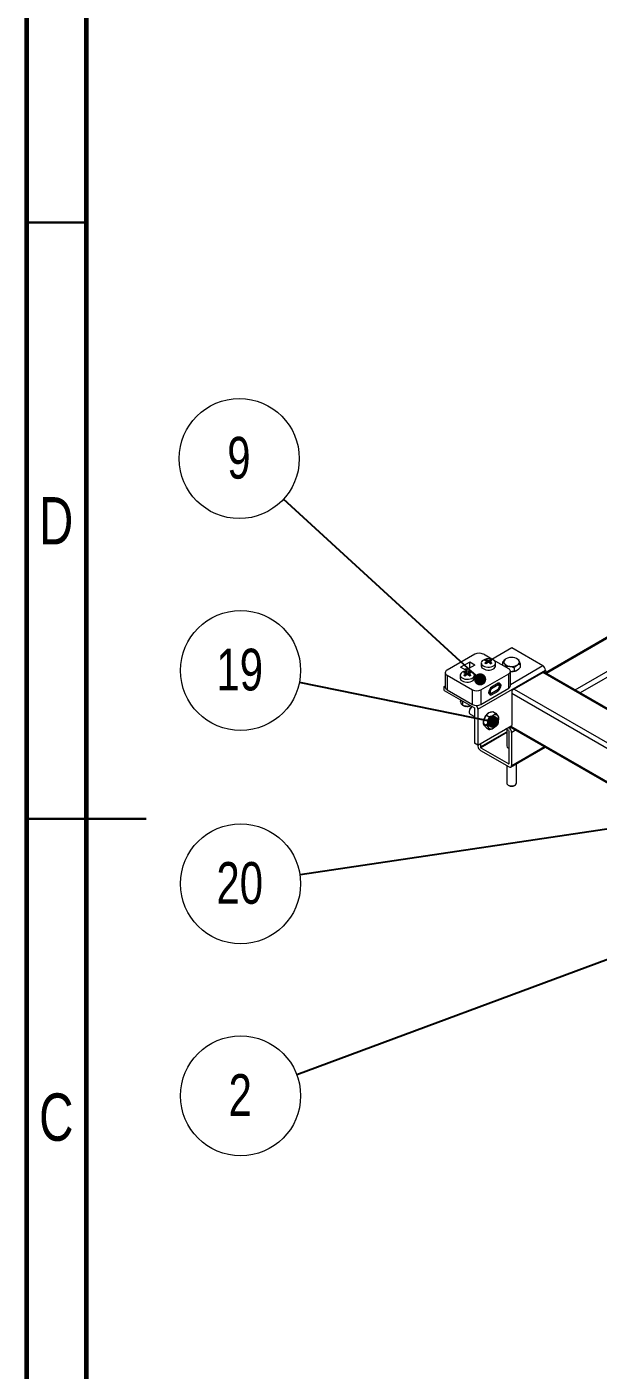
# Model space of a CAD drawing. Header units: millimetres. Extents: x 15 to 415, y 5 to 292.
# Drawn here: x 15 to 62.9, y 102.3 to 214.9 of the extents above; entities that cross this region are included whole.
import ezdxf

# ---------------------------------------------------------------- set-up
doc = ezdxf.new("R2010")
doc.units = ezdxf.units.MM
doc.styles.add('SLDTEXTSTYLE0', font='TXT', dxfattribs={"width": 0.75})
doc.dimstyles.new('SLDDIMSTYLE0', dxfattribs={"dimtxt": 0.18, "dimasz": 1.016, "dimexe": 0, "dimexo": 0.0625, "dimgap": 0, "dimtad": 0, "dimtih": 1, "dimtoh": 1, "dimdec": 0, "dimrnd": 1e-09, "dimzin": 0, "dimdsep": 46, "dimtxsty": 'Standard', "dimblk1": 'DOT', "dimblk2": 'DOT', "dimsah": 1, "dimcen": 0.09, "dimadec": 0, "dimazin": 0, "dimtfac": 1.016, "dimtdec": 0, "dimtofl": 0, "dimtmove": 0, "dimatfit": 3, "dimldrblk": 'DOT', "dimfxl": 1, "dimfrac": 2, "dimtolj": 1, "dimtzin": 0, "dimarcsym": 0})

# ---------------------------------------------------------------- blocks, each defined once
blk = doc.blocks.new('SW_NOTE_6')
at = {"color": 0, "linetype": 'Continuous', "lineweight": 0}
blk.add_circle((-3.71, 3.4), 5.03, dxfattribs=at)
at = {"color": 0, "linetype": 'Continuous', "lineweight": 0, "insert": (-3.74, 5.22), "char_height": 3.5, "attachment_point": 2, "style": 'SLDTEXTSTYLE0'}
blk.add_mtext('9', dxfattribs=at)
blk = doc.blocks.new('_DOT')
at = {"color": 0, "linetype": 'ByBlock', "lineweight": -2}
blk.add_line((-0.5, 0), (-1, 0), dxfattribs=at)
at = {"color": 0, "linetype": 'ByBlock', "const_width": 0.5}
blk.add_lwpolyline([(-0.25, 0, 1), (0.25, 0, 1)], format="xyb", close=True, dxfattribs=at)
blk = doc.blocks.new('SW_NOTE_14')
at = {"color": 0, "linetype": 'Continuous', "lineweight": 0}
blk.add_circle((-4.72, -1.75), 5.03, dxfattribs=at)
at = {"color": 0, "linetype": 'Continuous', "lineweight": 0, "insert": (-4.75, 0.07), "char_height": 3.5, "attachment_point": 2, "style": 'SLDTEXTSTYLE0'}
blk.add_mtext('2', dxfattribs=at)
blk = doc.blocks.new('SW_NOTE_20')
at = {"color": 0, "linetype": 'Continuous', "lineweight": 0}
blk.add_circle((-4.93, 1), 5.03, dxfattribs=at)
at = {"color": 0, "linetype": 'Continuous', "lineweight": 0, "insert": (-5, 2.83), "char_height": 3.5, "attachment_point": 2, "style": 'SLDTEXTSTYLE0'}
blk.add_mtext('19', dxfattribs=at)
blk = doc.blocks.new('SW_NOTE_21')
at = {"color": 0, "linetype": 'Continuous', "lineweight": 0}
blk.add_circle((-4.98, -0.74), 5.03, dxfattribs=at)
at = {"color": 0, "linetype": 'Continuous', "lineweight": 0, "insert": (-5.05, 1.08), "char_height": 3.5, "attachment_point": 2, "style": 'SLDTEXTSTYLE0'}
blk.add_mtext('20', dxfattribs=at)

msp = doc.modelspace()

# ---------------------------------------------------------------- linework, layer by layer
at = {"color": 7, "linetype": 'Continuous', "lineweight": 60}
for p, q in [((15, 5), (15, 292)), ((20, 10), (20, 287))]:
    msp.add_line(p, q, dxfattribs=at)
at = {"color": 7, "linetype": 'Continuous', "lineweight": 15}
for p, q in [((135.05, 204.97), (58.43, 160.74)), ((52.53, 162.3), (50.2, 160.95)), ((54.08, 161.81), (53.24, 162.3)), ((53.94, 161.89), (55.61, 162.85)), ((55.61, 162.85), (58.22, 161.34)), ((52.1, 161.64), (51.33, 161.2)), ((51.76, 160.95), (51.33, 161.2)), ((52.52, 161.39), (51.76, 160.95)), ((52.52, 161.39), (52.1, 161.64)), ((52.1, 161.15), (52.1, 161.64)), ((53.06, 161.56), (53.06, 161.32)), ((53.47, 161.73), (53.47, 161.82)), ((53.53, 161.53), (53.53, 161.69)), ((53.79, 161.69), (53.79, 161.53)), ((53.85, 161.73), (53.85, 161.82)), ((55.36, 161.07), (54.09, 161.8)), ((54.26, 161.32), (54.26, 161.56)), ((54.87, 161.39), (54.87, 161.66)), ((54.89, 161.34), (54.87, 161.39)), ((55.1, 161.22), (55.1, 161.24)), ((55.84, 160.88), (55.84, 161.15)), ((56.12, 161.88), (56.06, 161.91)), ((56.09, 160.99), (56.21, 161.07)), ((56.34, 161.21), (56.21, 161.07)), ((56.34, 161.21), (56.34, 161.47)), ((50.05, 160.75), (50.05, 159.52)), ((50.2, 160.54), (52.32, 159.32)), ((50.2, 160.54), (50.2, 159.32)), ((51.29, 160.54), (51.29, 160.3)), ((51.7, 160.7), (51.7, 160.8)), ((51.76, 160.5), (51.76, 160.66)), ((52.02, 160.67), (52.02, 160.52)), ((52.07, 160.71), (52.07, 160.8)), ((52.49, 160.3), (52.49, 160.54)), ((52.78, 157.7), (58.43, 160.97)), ((53.02, 159.32), (55.36, 160.66)), ((55.36, 159.44), (55.36, 160.66)), ((55.5, 159.64), (55.5, 160.87)), ((55.5, 160.87), (55.65, 160.85)), ((58.43, 160.89), (55.61, 159.26)), ((55.84, 160.88), (55.65, 160.85)), ((55.96, 160.9), (56.09, 160.99)), ((88.97, 143.11), (58.31, 160.82)), ((58.43, 160.97), (58.43, 160.89)), ((49.95, 159.58), (50.05, 159.64)), ((49.95, 159.26), (49.95, 159.58)), ((49.95, 159.58), (50.05, 159.52)), ((49.95, 159.26), (52.49, 157.79)), ((50.2, 159.32), (52.32, 158.09)), ((52.32, 158.09), (52.32, 159.32)), ((53.02, 158.09), (55.36, 159.44)), ((53.02, 159.32), (53.02, 158.09)), ((53.66, 159.06), (53.78, 158.99)), ((53.78, 159), (53.67, 159.1)), ((53.8, 159.41), (53.69, 159.19)), ((53.69, 158.99), (53.8, 158.89)), ((53.9, 159.38), (53.79, 159.16)), ((53.79, 159.14), (53.9, 159.04)), ((53.89, 158.99), (54.45, 159.32)), ((54.47, 159.87), (53.91, 159.54)), ((54.47, 159.72), (53.91, 159.39)), ((53.91, 159.04), (54.47, 159.36)), ((53.91, 158.89), (54.47, 159.21)), ((54.46, 159.84), (54.44, 159.85)), ((54.48, 159.83), (54.46, 159.84)), ((54.58, 159.73), (54.48, 159.83)), ((54.59, 159.61), (54.48, 159.72)), ((54.48, 159.37), (54.59, 159.6)), ((54.5, 159.37), (54.61, 159.6)), ((54.69, 159.77), (54.58, 159.87)), ((54.58, 159.34), (54.69, 159.57)), ((55.61, 159.26), (55.61, 156.32)), ((51.33, 158.45), (51.33, 158.35)), ((51.47, 158.38), (51.49, 158.32)), ((51.48, 158.03), (51.54, 158)), ((51.49, 158.32), (51.55, 158.33)), ((51.49, 158.32), (51.49, 158.03)), ((52.04, 158.05), (52.04, 157.95)), ((52.49, 157.79), (52.49, 154.85)), ((52.78, 157.7), (52.78, 154.68)), ((52.06, 157.53), (52.06, 157.47)), ((52.14, 157.28), (52.49, 157.08)), ((53.24, 156.5), (53.25, 156.7)), ((53.24, 156.56), (53.24, 156.5)), ((53.32, 156.87), (53.25, 156.7)), ((53.38, 157.04), (53.32, 156.87)), ((53.5, 157.18), (53.73, 157.05)), ((53.71, 157.37), (53.58, 157.29)), ((53.85, 157.44), (53.71, 157.37)), ((54.03, 157.49), (54.26, 157.36)), ((54.53, 156.9), (54.53, 156.98)), ((52.78, 154.68), (55.61, 156.32)), ((53.24, 156.5), (53.47, 156.36)), ((53.25, 156.44), (53.32, 156.34)), ((53.32, 156.34), (53.38, 156.25)), ((53.5, 156.12), (53.38, 156.25)), ((53.5, 156.12), (53.73, 155.99)), ((55.36, 155.89), (55.11, 156.03)), ((55.21, 155.98), (55.21, 154.6)), ((55.39, 156.11), (55.32, 156.15)), ((55.39, 153.13), (55.39, 155.83)), ((55.45, 156.22), (86.29, 138.42)), ((55.61, 152.97), (55.61, 155.74)), ((52.78, 154.68), (52.49, 154.85)), ((52.78, 154.68), (52.78, 154.6)), ((52.99, 154.81), (52.99, 154.52)), ((53.02, 154.46), (55.36, 153.11)), ((55.32, 154.44), (55.39, 154.4)), ((55.54, 152.83), (58.43, 154.5)), ((52.99, 154.23), (55.39, 152.85)), ((55.21, 152.95), (55.21, 151.48)), ((56.01, 151.48), (56.01, 153.1)), ((55.32, 151.32), (55.38, 151.29)), ((55.83, 151.29), (55.89, 151.32))]:
    msp.add_line(p, q, dxfattribs=at)
at = {"color": 8, "linetype": 'Continuous', "lineweight": 15}
for p, q in [((135.14, 204.92), (58.52, 160.69)), ((60.93, 159.31), (137.54, 203.53)), ((137.97, 203.29), (61.35, 159.06)), ((53.51, 161.52), (53.51, 161.66)), ((53.62, 161.6), (53.62, 161.77)), ((53.7, 161.77), (53.7, 161.6)), ((53.81, 161.66), (53.81, 161.51)), ((55.5, 159.77), (58.22, 161.34)), ((51.75, 160.49), (51.75, 160.64)), ((51.85, 160.57), (51.85, 160.75)), ((51.93, 160.75), (51.93, 160.58)), ((52.04, 160.64), (52.04, 160.5)), ((88.97, 143.01), (58.22, 160.77)), ((53.67, 159.1), (53.66, 159.1)), ((53.66, 159.1), (53.67, 159.1)), ((53.78, 159), (53.66, 159.07)), ((53.67, 159.03), (53.91, 158.89)), ((54.47, 159.21), (54.37, 159.27)), ((54.5, 159.88), (54.69, 159.77)), ((54.51, 159.39), (54.58, 159.34)), ((54.58, 159.87), (54.56, 159.88)), ((54.69, 159.57), (54.61, 159.61)), ((86.35, 141.26), (55.61, 159.01)), ((55.82, 159.38), (86.71, 141.54)), ((52.99, 154.52), (55.21, 155.8)), ((55.21, 155.72), (53.02, 154.46)), ((55.39, 156.11), (55.52, 156.18)), ((55.53, 156.27), (86.29, 138.52)), ((55.94, 155.94), (55.61, 155.74)), ((55.61, 152.97), (58.35, 154.55)), ((55.36, 153.11), (55.39, 153.13))]:
    msp.add_line(p, q, dxfattribs=at)
at = {"color": 7, "linetype": 'Continuous', "lineweight": 30}
for p, q in [((20, 198.5), (15, 198.5)), ((15, 148.5), (25, 148.5)), ((20, 148.5), (15, 148.5))]:
    msp.add_line(p, q, dxfattribs=at)
at = {"color": 7, "linetype": 'Continuous', "lineweight": 15, "flags": 128}
for points in [[(51.66, 161.01), (51.68, 161.03), (51.75, 161.07), (51.82, 161.08), (51.88, 161.06), (51.9, 161.04)], [(53.24, 161.81), (53.15, 161.74), (53.09, 161.66), (53.06, 161.57), (53.07, 161.49), (53.12, 161.41), (53.21, 161.33), (53.32, 161.28), (53.45, 161.24), (53.6, 161.22), (53.75, 161.22), (53.9, 161.24), (54.03, 161.29), (54.13, 161.35), (54.21, 161.42), (54.25, 161.51), (54.26, 161.59), (54.23, 161.68), (54.16, 161.75), (54.06, 161.82), (53.94, 161.87), (53.79, 161.9), (53.65, 161.91), (53.5, 161.9), (53.36, 161.86), (53.24, 161.81)], [(53.06, 161.32), (53.07, 161.24), (53.12, 161.16), (53.21, 161.09), (53.32, 161.03), (53.45, 160.99), (53.6, 160.97), (53.75, 160.97), (53.9, 161), (54.03, 161.04), (54.13, 161.1), (54.21, 161.18), (54.25, 161.26), (54.26, 161.32)], [(51.46, 160.78), (51.37, 160.71), (51.31, 160.63), (51.29, 160.54), (51.31, 160.46), (51.36, 160.38), (51.45, 160.31), (51.57, 160.25), (51.7, 160.21), (51.85, 160.2), (52, 160.2), (52.14, 160.23), (52.27, 160.27), (52.38, 160.34), (52.45, 160.41), (52.49, 160.49), (52.49, 160.58), (52.45, 160.67), (52.38, 160.74), (52.28, 160.81), (52.15, 160.85), (52.01, 160.88), (51.86, 160.89), (51.71, 160.87), (51.58, 160.84), (51.46, 160.78)], [(51.29, 160.3), (51.31, 160.21), (51.36, 160.13), (51.45, 160.06), (51.57, 160.01), (51.7, 159.97), (51.85, 159.95), (52, 159.96), (52.14, 159.98), (52.27, 160.03), (52.38, 160.09), (52.45, 160.17), (52.49, 160.25), (52.49, 160.3)], [(53.78, 158.99), (53.78, 158.99), (53.78, 159)], [(51.4, 158.42), (51.44, 158.39), (51.55, 158.33)], [(52.27, 157.91), (52.25, 157.89), (52.18, 157.81), (52.12, 157.71), (52.07, 157.6), (52.06, 157.49), (52.06, 157.4), (52.09, 157.33), (52.14, 157.28)], [(55.21, 151.48), (55.21, 151.44), (55.25, 151.38), (55.32, 151.32), (55.41, 151.28), (55.52, 151.26), (55.64, 151.25), (55.76, 151.27), (55.86, 151.3), (55.94, 151.35), (55.99, 151.42), (56.01, 151.48)]]:
    msp.add_lwpolyline(points, dxfattribs=at)
at = {"color": 8, "linetype": 'Continuous', "lineweight": 15, "flags": 128}
for points in [[(54.5, 159.37), (54.5, 159.37), (54.5, 159.37), (54.49, 159.37), (54.48, 159.37)], [(54.61, 159.6), (54.61, 159.6), (54.6, 159.6), (54.6, 159.6), (54.59, 159.6)]]:
    msp.add_lwpolyline(points, dxfattribs=at)
at = {"color": 7, "linetype": 'Continuous', "lineweight": 15}
for centre, radius, start, end in [((52.88, 161.61), 0.769, 62.6098, 117.3902), ((53.96, 160.84), 1.09, 116.4836, 122.9214), ((53.17, 160.97), 0.814, 65.3682, 76.1265), ((54.36, 160.45), 1.48, 125.1222, 132.3764), ((52.87, 160.58), 1.09, 56.4871, 62.925), ((53.28, 161.03), 0.814, 65.369, 76.123), ((54.47, 160.39), 1.48, 125.1224, 132.3795), ((54.51, 162.79), 1.54, 230.3405, 232.4151), ((54.04, 161.02), 0.825, 103.3375, 114.0399), ((52.84, 160.4), 1.48, 47.0631, 54.2913), ((52.83, 162.79), 1.53, 306.8792, 308.9543), ((54.15, 160.95), 0.825, 103.3387, 114.0413), ((52.95, 160.46), 1.48, 47.0626, 54.2886), ((53.35, 160.85), 1.09, 56.487, 62.9252), ((54.44, 160.56), 1.09, 116.4833, 122.9216), ((55.23, 161.65), 0.272, 113.8352, 205.603), ((55.49, 161.92), 0.637, 217.2102, 267.7901), ((55.6, 161.06), 0.969, 81.6587, 119.5365), ((55.28, 160.87), 0.218, 290.7824, 69.2176), ((55.61, 162.24), 0.969, 261.6583, 299.5372), ((55.72, 161.38), 0.637, 37.2098, 87.7905), ((55.98, 161.65), 0.272, 293.8366, 25.6011), ((57.97, 160.95), 0.461, 2.6054, 57.3948), ((50.27, 160.75), 0.218, 110.7841, 249.2159), ((52.2, 159.85), 1.08, 117.9005, 124.3517), ((51.41, 159.91), 0.842, 66.77, 77.3867), ((52.63, 159.45), 1.48, 126.5353, 133.7143), ((51.13, 159.52), 1.1, 57.8881, 64.3245), ((51.52, 159.98), 0.841, 66.7655, 77.3912), ((52.73, 159.39), 1.48, 126.5357, 133.7167), ((52.69, 161.77), 1.51, 232.0007, 234.0734), ((52.28, 160.03), 0.799, 104.6297, 115.4614), ((51.11, 159.36), 1.48, 48.3876, 55.6808), ((51.01, 161.77), 1.56, 308.5553, 310.6347), ((52.38, 159.97), 0.799, 104.631, 115.4629), ((51.21, 159.42), 1.48, 48.3858, 55.6826), ((51.6, 159.81), 1.1, 57.8843, 64.3284), ((52.69, 159.57), 1.08, 117.9005, 124.3517), ((55.62, 161.69), 0.851, 261.8727, 311.5733), ((55.62, 161.9), 1.05, 271.9795, 289.2164), ((50.3, 159.55), 0.251, 185.693, 245.626), ((52.67, 160), 0.769, 242.6094, 297.3906), ((53.84, 159.09), 0.18, 146.5609, 213.4391), ((53.71, 159.19), 0.101, 246.3774, 329.5455), ((53.82, 159.09), 0.101, 246.3806, 329.5424), ((53.81, 159.15), 0.0135, 146.5739, 213.4261), ((54.07, 159.29), 0.299, 122.3387, 155.5906), ((53.85, 158.96), 0.0929, 233.0878, 307.5586), ((53.92, 159.37), 0.0225, 122.3429, 155.574), ((53.91, 159.05), 0.00698, 233.1303, 307.5446), ((54.53, 159.79), 0.0929, 53.0871, 127.5568), ((54.48, 159.71), 0.00698, 53.1266, 127.5156), ((54.46, 159.38), 0.0225, 302.358, 335.573), ((54.31, 159.47), 0.299, 302.34, 335.5903), ((54.58, 159.61), 0.0135, 326.5734, 33.4266), ((54.54, 159.67), 0.18, 326.5609, 33.4391), ((55.25, 159.67), 0.251, 294.3732, 354.3069), ((51.85, 158.55), 0.63, 240.7504, 262.4681), ((51.89, 158.73), 0.812, 260.9625, 290.5283), ((52.54, 157.51), 0.488, 124.3063, 177.6813), ((52.67, 158.77), 0.769, 242.6094, 297.3906), ((52.31, 157.68), 0.465, 2.6977, 44.4929), ((54.17, 156.56), 0.933, 111.5599, 174.7845), ((53.99, 156.56), 0.755, 168.9312, 179.698), ((54.32, 156.5), 1.08, 132.7554, 149.6558), ((54.2, 156.4), 0.593, 153.4371, 206.5629), ((54.61, 156.32), 0.998, 122.6378, 159.773), ((54.25, 156.94), 0.286, 40.532, 129.2483), ((53.53, 156.94), 0.998, 302.6379, 339.7732), ((53.94, 156.86), 0.593, 333.4355, 26.5645), ((53.51, 156.51), 0.267, 198.9283, 230.0817), ((53.89, 156.32), 0.286, 220.5326, 309.2486), ((55.32, 155.82), 0.0768, 2.6025, 57.3951), ((55.14, 155.72), 0.461, 2.6055, 57.3948), ((53.24, 154.62), 0.461, 182.6063, 237.394), ((53.07, 154.52), 0.0768, 182.6068, 237.3947), ((55.4, 154.62), 0.196, 184.8218, 246.4975), ((55.37, 153.13), 0.0218, 230.7971, 9.2208), ((55.48, 152.95), 0.131, 230.7962, 9.2139), ((55.61, 151.71), 0.484, 242.1378, 297.8616)]:
    msp.add_arc(centre, radius, start, end, dxfattribs=at)
at = {"color": 8, "linetype": 'Continuous', "lineweight": 15}
for centre, radius, start, end in [((54.03, 159.83), 0.715, 242.3712, 250.994), ((54.14, 160.06), 0.717, 242.399, 250.9803), ((53.75, 159.38), 0.157, 3.0107, 48.3078), ((53.86, 159.04), 0.0503, 305.6984, 5.6267), ((54.32, 159.71), 0.156, 2.8629, 52.4844), ((54.44, 159.81), 0.041, 60.878, 85.9859), ((54.42, 159.36), 0.0493, 305.0086, 6.3024), ((54.41, 159.77), 0.0865, 320.0502, 42.6204), ((54.52, 159.67), 0.0865, 320.0641, 42.2828)]:
    msp.add_arc(centre, radius, start, end, dxfattribs=at)
at = {"color": 7, "linetype": 'Continuous', "lineweight": 15}
for points, knots in [([(53.51, 161.66), (53.52, 161.66), (53.52, 161.67), (53.53, 161.68), (53.53, 161.69), (53.52, 161.7), (53.52, 161.71), (53.51, 161.71)], [0, 0, 0, 0, 0.213642, 0.427363, 0.639618, 0.851202, 1, 1, 1, 1]), ([(53.62, 161.77), (53.62, 161.77), (53.63, 161.76), (53.65, 161.76), (53.67, 161.76), (53.69, 161.77), (53.7, 161.77), (53.7, 161.77)], [0, 0, 0, 0, 0.213642, 0.427363, 0.639618, 0.851202, 1, 1, 1, 1]), ([(53.7, 161.6), (53.7, 161.6), (53.69, 161.61), (53.67, 161.61), (53.65, 161.61), (53.63, 161.61), (53.62, 161.6), (53.62, 161.6)], [0, 0, 0, 0, 0.213636, 0.427321, 0.63957, 0.851206, 1, 1, 1, 1]), ([(53.81, 161.71), (53.8, 161.71), (53.8, 161.7), (53.79, 161.69), (53.79, 161.68), (53.8, 161.67), (53.81, 161.66), (53.81, 161.66)], [0, 0, 0, 0, 0.213636, 0.427321, 0.63957, 0.851206, 1, 1, 1, 1]), ([(55.12, 161.9), (55.08, 161.87), (54.99, 161.8), (54.91, 161.7), (54.87, 161.66)], [0, 0, 0, 0, 0.504004, 1, 1, 1, 1]), ([(54.87, 161.66), (54.88, 161.65), (54.91, 161.63), (54.95, 161.59), (54.98, 161.54), (54.99, 161.53)], [0, 0, 0, 0, 0.240577, 0.952752, 1, 1, 1, 1]), ([(54.99, 161.53), (55.01, 161.48), (55.05, 161.4), (55.09, 161.28), (55.1, 161.24)], [0, 0, 0, 0, 0.628917, 1, 1, 1, 1]), ([(55.1, 161.24), (55.15, 161.26), (55.25, 161.28), (55.38, 161.29), (55.45, 161.28), (55.47, 161.28)], [0, 0, 0, 0, 0.432385, 0.879558, 1, 1, 1, 1]), ([(55.47, 161.28), (55.53, 161.27), (55.66, 161.24), (55.78, 161.18), (55.84, 161.15)], [0, 0, 0, 0, 0.503992, 1, 1, 1, 1]), ([(55.84, 161.15), (55.87, 161.19), (55.94, 161.28), (56.03, 161.36), (56.08, 161.39), (56.09, 161.4)], [0, 0, 0, 0, 0.432378, 0.879554, 1, 1, 1, 1]), ([(56.09, 161.4), (56.13, 161.42), (56.22, 161.47), (56.3, 161.47), (56.34, 161.47)], [0, 0, 0, 0, 0.503996, 1, 1, 1, 1]), ([(56.22, 161.76), (56.22, 161.77), (56.19, 161.82), (56.16, 161.86), (56.13, 161.88), (56.12, 161.88)], [0, 0, 0, 0, 0.054891, 0.882382, 1, 1, 1, 1]), ([(56.34, 161.47), (56.33, 161.52), (56.29, 161.63), (56.25, 161.71), (56.22, 161.76)], [0, 0, 0, 0, 0.371091, 1, 1, 1, 1]), ([(51.75, 160.64), (51.75, 160.64), (51.76, 160.65), (51.76, 160.66), (51.76, 160.67), (51.75, 160.68), (51.75, 160.68), (51.74, 160.69)], [0, 0, 0, 0, 0.213669, 0.427381, 0.639588, 0.851224, 1, 1, 1, 1]), ([(51.85, 160.75), (51.85, 160.75), (51.86, 160.74), (51.88, 160.74), (51.9, 160.74), (51.92, 160.75), (51.93, 160.75), (51.93, 160.75)], [0, 0, 0, 0, 0.213683, 0.427409, 0.63963, 0.85122, 1, 1, 1, 1]), ([(51.94, 160.58), (51.93, 160.58), (51.92, 160.59), (51.9, 160.59), (51.88, 160.59), (51.87, 160.59), (51.86, 160.58), (51.85, 160.58)], [0, 0, 0, 0, 0.213615, 0.427337, 0.639593, 0.851155, 1, 1, 1, 1]), ([(52.04, 160.69), (52.04, 160.69), (52.03, 160.68), (52.02, 160.67), (52.02, 160.66), (52.03, 160.65), (52.04, 160.64), (52.04, 160.64)], [0, 0, 0, 0, 0.213623, 0.42732, 0.639584, 0.851212, 1, 1, 1, 1]), ([(55.96, 160.9), (55.96, 160.9), (55.92, 160.89), (55.88, 160.89), (55.84, 160.88)], [0, 0, 0, 0, 0.038981, 1, 1, 1, 1]), ([(53.78, 159), (53.79, 158.99), (53.8, 158.98), (53.83, 158.98), (53.86, 158.98), (53.88, 158.99), (53.89, 158.99)], [0, 0, 0, 0, 0.143088, 0.475211, 0.76834, 1, 1, 1, 1]), ([(54.45, 159.32), (54.46, 159.32), (54.48, 159.34), (54.49, 159.36), (54.5, 159.37)], [0, 0, 0, 0, 0.4637651, 1, 1, 1, 1]), ([(54.61, 159.6), (54.61, 159.61), (54.62, 159.63), (54.62, 159.66), (54.61, 159.7), (54.59, 159.72), (54.58, 159.73)], [0, 0, 0, 0, 0.211202, 0.480831, 0.738108, 1, 1, 1, 1]), ([(51.41, 158.13), (51.4, 158.16), (51.37, 158.23), (51.35, 158.31), (51.33, 158.35)], [0, 0, 0, 0, 0.503993, 1, 1, 1, 1]), ([(51.49, 158.03), (51.48, 158.04), (51.45, 158.06), (51.43, 158.09), (51.41, 158.12), (51.41, 158.13)], [0, 0, 0, 0, 0.43238, 0.879554, 1, 1, 1, 1]), ([(51.76, 157.93), (51.72, 157.94), (51.62, 157.96), (51.53, 158.01), (51.49, 158.03)], [0, 0, 0, 0, 0.503994, 1, 1, 1, 1]), ([(52.04, 157.95), (52.01, 157.94), (51.93, 157.92), (51.83, 157.92), (51.78, 157.93), (51.76, 157.93)], [0, 0, 0, 0, 0.432372, 0.879555, 1, 1, 1, 1]), ([(52.17, 157.97), (52.15, 157.97), (52.11, 157.95), (52.07, 157.95), (52.04, 157.95)], [0, 0, 0, 0, 0.404658, 1, 1, 1, 1]), ([(53.38, 157.04), (53.38, 157.04), (53.42, 157.1), (53.46, 157.14), (53.5, 157.18)], [0, 0, 0, 0, 0.03899, 1, 1, 1, 1]), ([(53.67, 156.67), (53.65, 156.61), (53.59, 156.49), (53.51, 156.41), (53.47, 156.36)], [0, 0, 0, 0, 0.504003, 1, 1, 1, 1]), ([(53.5, 157.18), (53.51, 157.2), (53.53, 157.24), (53.57, 157.27), (53.58, 157.29)], [0, 0, 0, 0, 0.46497, 1, 1, 1, 1]), ([(53.73, 157.05), (53.73, 156.99), (53.73, 156.88), (53.7, 156.75), (53.68, 156.68), (53.67, 156.67)], [0, 0, 0, 0, 0.432378, 0.879552, 1, 1, 1, 1]), ([(54.07, 157.16), (54.07, 157.16), (54, 157.12), (53.88, 157.08), (53.76, 157.05), (53.73, 157.05)], [0, 0, 0, 0, 0.0472521, 0.7594056, 1, 1, 1, 1]), ([(53.85, 157.44), (53.86, 157.45), (53.92, 157.47), (53.99, 157.48), (54.03, 157.49)], [0, 0, 0, 0, 0.282259, 1, 1, 1, 1]), ([(54.26, 157.36), (54.25, 157.33), (54.2, 157.26), (54.12, 157.2), (54.07, 157.16)], [0, 0, 0, 0, 0.37109, 1, 1, 1, 1]), ([(54.47, 157.13), (54.44, 157.16), (54.39, 157.23), (54.31, 157.31), (54.26, 157.36)], [0, 0, 0, 0, 0.503998, 1, 1, 1, 1]), ([(54.53, 156.98), (54.53, 156.99), (54.53, 157.03), (54.5, 157.08), (54.47, 157.12), (54.47, 157.13)], [0, 0, 0, 0, 0.432381, 0.879547, 1, 1, 1, 1]), ([(53.25, 156.44), (53.25, 156.44), (53.24, 156.46), (53.24, 156.48), (53.24, 156.5)], [0, 0, 0, 0, 0.039004, 1, 1, 1, 1]), ([(53.47, 156.36), (53.5, 156.33), (53.57, 156.26), (53.64, 156.18), (53.67, 156.14), (53.67, 156.14)], [0, 0, 0, 0, 0.432382, 0.879546, 1, 1, 1, 1]), ([(53.67, 156.14), (53.69, 156.1), (53.73, 156.04), (53.73, 156.01), (53.73, 155.99)], [0, 0, 0, 0, 0.503998, 1, 1, 1, 1]), ([(53.73, 155.99), (53.76, 155.99), (53.88, 156.02), (54, 156.06), (54.07, 156.1), (54.07, 156.1)], [0, 0, 0, 0, 0.2405944, 0.9527479, 1, 1, 1, 1])]:
    msp.add_open_spline(points, degree=3, knots=knots, dxfattribs=at)

# ---------------------------------------------------------------- block references
at = {"color": 7, "linetype": 'Continuous', "lineweight": 0}
for name, p in [('SW_NOTE_6', (36.5, 175.3)), ('SW_NOTE_20', (37.83, 159.93)), ('SW_NOTE_21', (37.88, 143.79)), ('SW_NOTE_14', (37.62, 127.02))]:
    msp.add_blockref(name, p, dxfattribs=at)

# ---------------------------------------------------------------- texts
at = {"color": 7, "linetype": 'Continuous', "lineweight": 0, "char_height": 3.97, "attachment_point": 2, "style": 'SLDTEXTSTYLE0'}
for s, insert in [('D', (17.45, 175.47)), ('C', (17.46, 125.47))]:
    msp.add_mtext(s, dxfattribs=dict(at, insert=insert))

# ---------------------------------------------------------------- leaders
at = {"color": 7, "linetype": 'Continuous', "lineweight": 0}
for points in [[(52.97, 160.19), (36.5, 175.3)], [(54.04, 156.63), (37.83, 159.93)], [(88.09, 151.29), (37.88, 143.79)], [(98.74, 149.75), (37.62, 127.02)], [(95.16, 140.34), (60.31, 84.32)]]:
    msp.add_leader(points, dimstyle='SLDDIMSTYLE0', dxfattribs=at)

doc.saveas('drawing.dxf')
